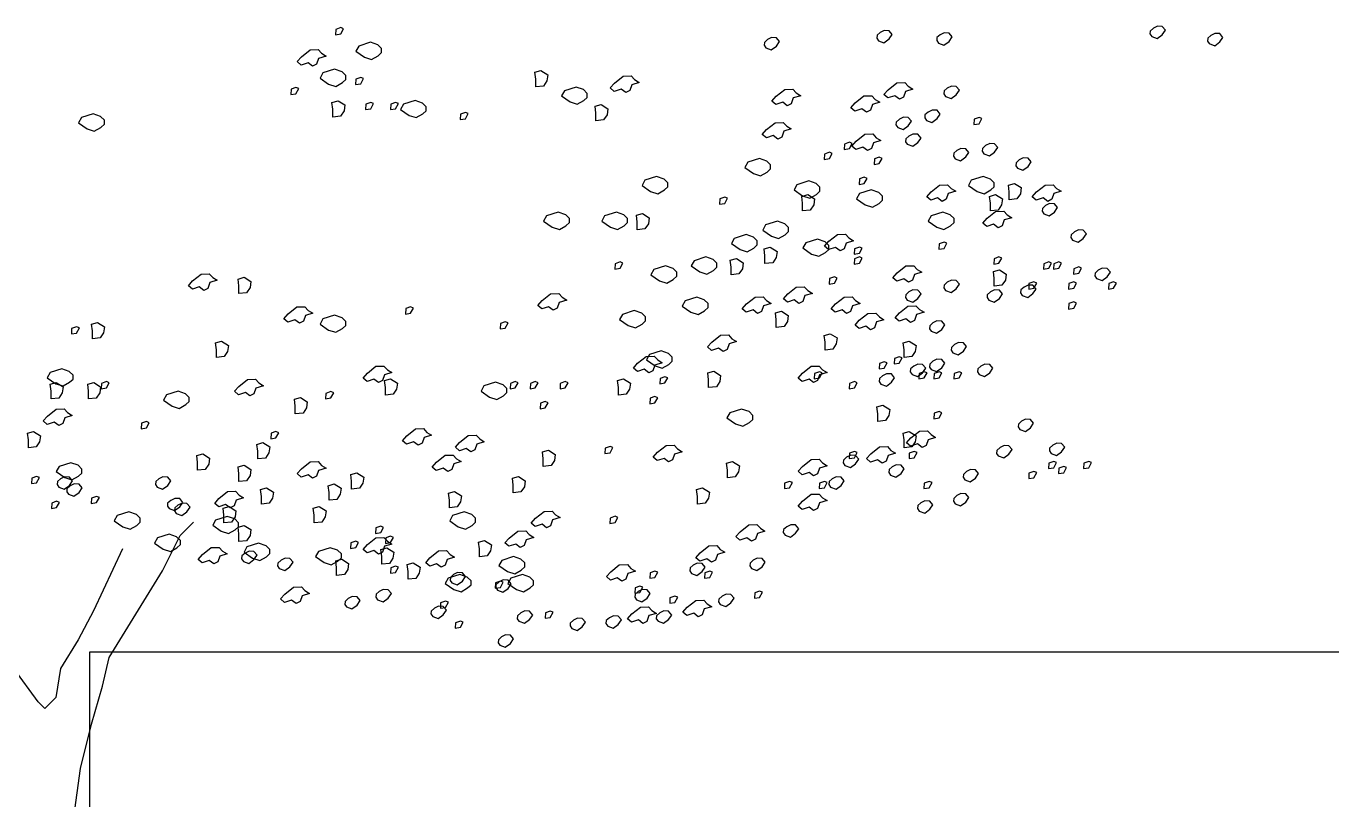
# Model space of a CAD drawing. Header units: millimetres. Extents: x 462666 to 1244237, y 2328025 to 3795663.
# Drawn here: x 1096595 to 1099183, y 2760095 to 2761628 of the extents above; entities that cross this region are included whole.
import ezdxf

# ---------------------------------------------------------------- set-up
doc = ezdxf.new("R2010")
doc.units = ezdxf.units.MM
doc.layers.add('arbre', color=250, linetype='Continuous')
doc.layers.add('MUR-POH', color=64, linetype='Continuous')

# ---------------------------------------------------------------- blocks, each defined once
blk = doc.blocks.new('arbre3')
at = {"layer": 'arbre', "color": 252}
for points in [[(258.9464, 25.5001), (258.9856, 25.5066), (259.0073, 25.5457), (258.9856, 25.5544), (258.9486, 25.5413)], [(265.1351, 25.4873), (265.1764, 25.4721), (265.2156, 25.5004), (265.2395, 25.5351), (265.2156, 25.5634), (265.1786, 25.5655), (265.1482, 25.5503), (265.1243, 25.5286), (265.1221, 25.5069)], [(262.209, 25.4007), (262.2503, 25.3854), (262.2894, 25.4137), (262.3133, 25.4485), (262.2894, 25.4767), (262.2524, 25.4789), (262.222, 25.4637), (262.1981, 25.4419), (262.1959, 25.4202)], [(263.0632, 25.4552), (263.1045, 25.44), (263.1436, 25.4682), (263.1675, 25.503), (263.1436, 25.5312), (263.1067, 25.5334), (263.0762, 25.5182), (263.0523, 25.4964), (263.0502, 25.4747)], [(263.5176, 25.437), (263.5589, 25.4218), (263.598, 25.45), (263.6219, 25.4848), (263.598, 25.513), (263.561, 25.5152), (263.5306, 25.5), (263.5067, 25.4783), (263.5045, 25.4565)], [(265.5713, 25.4328), (265.6126, 25.4176), (265.6518, 25.4458), (265.6757, 25.4806), (265.6518, 25.5089), (265.6148, 25.511), (265.5844, 25.4958), (265.5605, 25.4741), (265.5583, 25.4524)], [(258.6869, 25.3339), (258.7521, 25.386), (258.813, 25.3882), (258.839, 25.36), (258.8738, 25.3382), (258.8173, 25.3209), (258.8021, 25.2774), (258.7717, 25.2622), (258.7369, 25.2883), (258.6847, 25.2709), (258.6543, 25.297)], [(259.1646, 25.33), (259.219, 25.3126), (259.269, 25.3409), (259.2951, 25.3648), (259.2951, 25.3952), (259.2668, 25.4235), (259.2103, 25.443), (259.1212, 25.4148), (259.0994, 25.3757)], [(258.8933, 25.1266), (258.9477, 25.1093), (258.9977, 25.1375), (259.0238, 25.1614), (259.0238, 25.1918), (258.9955, 25.2201), (258.939, 25.2396), (258.8499, 25.2114), (258.8281, 25.1723)], [(259.0977, 25.1221), (259.1368, 25.1286), (259.1585, 25.1677), (259.1368, 25.1764), (259.0998, 25.1634)], [(260.4642, 25.1048), (260.4642, 25.1634), (260.4577, 25.2155), (260.5033, 25.2286), (260.5554, 25.196), (260.5489, 25.1504), (260.5229, 25.1113)], [(261.0617, 25.134), (261.1269, 25.1861), (261.1878, 25.1883), (261.2139, 25.1601), (261.2486, 25.1383), (261.1921, 25.121), (261.1769, 25.0775), (261.1465, 25.0623), (261.1117, 25.0884), (261.0595, 25.071), (261.0291, 25.0971)], [(258.6061, 25.0465), (258.6453, 25.053), (258.667, 25.0921), (258.6453, 25.1008), (258.6083, 25.0878)], [(260.7246, 24.991), (260.7789, 24.9737), (260.8289, 25.0019), (260.855, 25.0258), (260.855, 25.0562), (260.8267, 25.0845), (260.7702, 25.104), (260.6811, 25.0758), (260.6594, 25.0367)], [(262.2866, 25.034), (262.3518, 25.0862), (262.4127, 25.0884), (262.4388, 25.0601), (262.4735, 25.0384), (262.417, 25.021), (262.4018, 24.9776), (262.3714, 24.9624), (262.3366, 24.9884), (262.2844, 24.971), (262.254, 24.9971)], [(263.1366, 25.084), (263.2018, 25.1362), (263.2626, 25.1383), (263.2887, 25.1101), (263.3235, 25.0884), (263.267, 25.071), (263.2518, 25.0275), (263.2213, 25.0123), (263.1865, 25.0384), (263.1344, 25.021), (263.104, 25.0471)], [(263.5721, 25.0331), (263.6134, 25.0179), (263.6525, 25.0462), (263.6764, 25.0809), (263.6525, 25.1092), (263.6156, 25.1113), (263.5851, 25.0961), (263.5612, 25.0744), (263.5591, 25.0527)], [(258.9254, 24.8769), (258.9254, 24.9355), (258.9188, 24.9876), (258.9645, 25.0007), (259.0166, 24.9681), (259.0101, 24.9225), (258.984, 24.8834)], [(259.1733, 24.9331), (259.2124, 24.9396), (259.2342, 24.9787), (259.2124, 24.9874), (259.1755, 24.9744)], [(259.3623, 24.9331), (259.4015, 24.9396), (259.4232, 24.9787), (259.4015, 24.9874), (259.3645, 24.9744)], [(259.5038, 24.8894), (259.5581, 24.872), (259.6081, 24.9002), (259.6342, 24.9241), (259.6342, 24.9545), (259.6059, 24.9828), (259.5494, 25.0023), (259.4603, 24.9741), (259.4386, 24.935)], [(260.9202, 24.8484), (260.9202, 24.907), (260.9136, 24.9592), (260.9593, 24.9722), (261.0114, 24.9396), (261.0049, 24.894), (260.9788, 24.8549)], [(262.8866, 24.9841), (262.9518, 25.0362), (263.0126, 25.0384), (263.0387, 25.0101), (263.0735, 24.9884), (263.017, 24.971), (263.0018, 24.9276), (262.9713, 24.9124), (262.9366, 24.9384), (262.8844, 24.9211), (262.854, 24.9471)], [(257.0621, 24.7877), (257.1164, 24.7703), (257.1664, 24.7985), (257.1925, 24.8224), (257.1925, 24.8528), (257.1643, 24.8811), (257.1078, 24.9006), (257.0186, 24.8724), (256.9969, 24.8333)], [(259.8917, 24.8575), (259.9308, 24.864), (259.9526, 24.9032), (259.9308, 24.9118), (259.8939, 24.8988)], [(263.2086, 24.7969), (263.2499, 24.7817), (263.289, 24.81), (263.3129, 24.8447), (263.289, 24.873), (263.2521, 24.8752), (263.2216, 24.86), (263.1977, 24.8382), (263.1956, 24.8165)], [(263.4267, 24.8515), (263.468, 24.8362), (263.5071, 24.8645), (263.531, 24.8993), (263.5071, 24.9275), (263.4702, 24.9297), (263.4397, 24.9145), (263.4158, 24.8927), (263.4137, 24.871)], [(263.7862, 24.8197), (263.8254, 24.8263), (263.8471, 24.8654), (263.8254, 24.8741), (263.7884, 24.861)], [(262.2148, 24.7816), (262.28, 24.8338), (262.3409, 24.8359), (262.367, 24.8077), (262.4018, 24.786), (262.3452, 24.7686), (262.33, 24.7251), (262.2996, 24.7099), (262.2648, 24.736), (262.2127, 24.7186), (262.1822, 24.7447)], [(262.8031, 24.6308), (262.8423, 24.6373), (262.864, 24.6764), (262.8423, 24.6851), (262.8053, 24.672)], [(262.8939, 24.6938), (262.9591, 24.7459), (263.0199, 24.7481), (263.046, 24.7199), (263.0808, 24.6981), (263.0243, 24.6807), (263.0091, 24.6373), (262.9786, 24.6221), (262.9439, 24.6482), (262.8917, 24.6308), (262.8613, 24.6569)], [(263.2813, 24.6698), (263.3226, 24.6546), (263.3617, 24.6828), (263.3856, 24.7176), (263.3617, 24.7458), (263.3248, 24.748), (263.2943, 24.7328), (263.2704, 24.7111), (263.2683, 24.6893)], [(263.8629, 24.5971), (263.9042, 24.5819), (263.9433, 24.6101), (263.9672, 24.6449), (263.9433, 24.6731), (263.9064, 24.6753), (263.8759, 24.6601), (263.852, 24.6384), (263.8499, 24.6167)], [(262.115, 24.4487), (262.1693, 24.4313), (262.2193, 24.4595), (262.2454, 24.4834), (262.2454, 24.5139), (262.2171, 24.5421), (262.1606, 24.5617), (262.0715, 24.5334), (262.0498, 24.4943)], [(262.6519, 24.5552), (262.691, 24.5617), (262.7128, 24.6008), (262.691, 24.6095), (262.6541, 24.5964)], [(263.03, 24.5174), (263.0691, 24.5239), (263.0909, 24.563), (263.0691, 24.5717), (263.0322, 24.5587)], [(263.6448, 24.5608), (263.6861, 24.5456), (263.7252, 24.5738), (263.7491, 24.6086), (263.7252, 24.6368), (263.6883, 24.639), (263.6578, 24.6238), (263.6339, 24.6021), (263.6318, 24.5803)], [(264.1173, 24.4881), (264.1586, 24.4729), (264.1978, 24.5011), (264.2217, 24.5359), (264.1978, 24.5641), (264.1608, 24.5663), (264.1304, 24.5511), (264.1065, 24.5294), (264.1043, 24.5077)], [(261.335, 24.3131), (261.3893, 24.2957), (261.4393, 24.324), (261.4654, 24.3479), (261.4654, 24.3783), (261.4372, 24.4065), (261.3807, 24.4261), (261.2915, 24.3978), (261.2698, 24.3587)], [(262.488, 24.2792), (262.5423, 24.2618), (262.5923, 24.2901), (262.6184, 24.314), (262.6184, 24.3444), (262.5902, 24.3726), (262.5337, 24.3922), (262.4445, 24.3639), (262.4228, 24.3248)], [(262.9166, 24.3662), (262.9557, 24.3727), (262.9774, 24.4118), (262.9557, 24.4205), (262.9188, 24.4075)], [(263.4615, 24.3094), (263.5267, 24.3615), (263.5876, 24.3637), (263.6137, 24.3355), (263.6485, 24.3137), (263.5919, 24.2964), (263.5767, 24.2529), (263.5463, 24.2377), (263.5115, 24.2638), (263.4594, 24.2464), (263.4289, 24.2725)], [(263.8106, 24.3131), (263.8649, 24.2957), (263.9149, 24.324), (263.941, 24.3479), (263.941, 24.3783), (263.9127, 24.4065), (263.8562, 24.4261), (263.7671, 24.3978), (263.7454, 24.3587)], [(264.0548, 24.2502), (264.0548, 24.3089), (264.0483, 24.361), (264.0939, 24.374), (264.1461, 24.3414), (264.1395, 24.2958), (264.1135, 24.2567)], [(264.2615, 24.3094), (264.3267, 24.3615), (264.3875, 24.3637), (264.4136, 24.3355), (264.4484, 24.3137), (264.3919, 24.2964), (264.3767, 24.2529), (264.3462, 24.2377), (264.3115, 24.2638), (264.2593, 24.2464), (264.2289, 24.2725)], [(261.8579, 24.215), (261.897, 24.2215), (261.9187, 24.2606), (261.897, 24.2693), (261.86, 24.2563)], [(262.4875, 24.1648), (262.4875, 24.2234), (262.481, 24.2755), (262.5266, 24.2885), (262.5787, 24.256), (262.5722, 24.2104), (262.5461, 24.1713)], [(262.9628, 24.2114), (263.0171, 24.194), (263.0671, 24.2223), (263.0932, 24.2462), (263.0932, 24.2766), (263.0649, 24.3048), (263.0084, 24.3244), (262.9193, 24.2961), (262.8976, 24.257)], [(263.9123, 24.1648), (263.9123, 24.2234), (263.9058, 24.2755), (263.9514, 24.2885), (264.0036, 24.256), (263.9971, 24.2104), (263.971, 24.1713)], [(263.8865, 24.1095), (263.9517, 24.1616), (264.0126, 24.1638), (264.0386, 24.1356), (264.0734, 24.1138), (264.0169, 24.0965), (264.0017, 24.053), (263.9713, 24.0378), (263.9365, 24.0639), (263.8843, 24.0465), (263.8539, 24.0726)], [(264.3173, 24.1429), (264.3586, 24.1277), (264.3977, 24.156), (264.4216, 24.1907), (264.3977, 24.219), (264.3607, 24.2211), (264.3303, 24.2059), (264.3064, 24.1842), (264.3042, 24.1625)], [(260.5889, 24.0419), (260.6433, 24.0245), (260.6933, 24.0528), (260.7194, 24.0767), (260.7194, 24.1071), (260.6911, 24.1353), (260.6346, 24.1549), (260.5455, 24.1266), (260.5237, 24.0875)], [(261.0298, 24.0419), (261.0841, 24.0245), (261.1341, 24.0528), (261.1602, 24.0767), (261.1602, 24.1071), (261.132, 24.1353), (261.0754, 24.1549), (260.9863, 24.1266), (260.9646, 24.0875)], [(261.2336, 24.0223), (261.2336, 24.081), (261.2271, 24.1331), (261.2727, 24.1461), (261.3249, 24.1135), (261.3183, 24.0679), (261.2923, 24.0289)], [(262.2506, 23.9741), (262.305, 23.9567), (262.355, 23.985), (262.381, 24.0089), (262.381, 24.0393), (262.3528, 24.0675), (262.2963, 24.0871), (262.2072, 24.0588), (262.1854, 24.0197)], [(263.5054, 24.0419), (263.5597, 24.0245), (263.6097, 24.0528), (263.6358, 24.0767), (263.6358, 24.1071), (263.6075, 24.1353), (263.551, 24.1549), (263.4619, 24.1266), (263.4402, 24.0875)], [(262.0132, 23.8724), (262.0676, 23.855), (262.1176, 23.8833), (262.1437, 23.9072), (262.1437, 23.9376), (262.1154, 23.9658), (262.0589, 23.9854), (261.9698, 23.9571), (261.948, 23.918)], [(262.6866, 23.9346), (262.7518, 23.9867), (262.8127, 23.9889), (262.8387, 23.9607), (262.8735, 23.9389), (262.817, 23.9215), (262.8018, 23.8781), (262.7714, 23.8629), (262.7366, 23.889), (262.6844, 23.8716), (262.654, 23.8976)], [(264.5354, 23.9431), (264.5767, 23.9279), (264.6158, 23.9561), (264.6397, 23.9909), (264.6158, 24.0191), (264.5788, 24.0213), (264.5484, 24.0061), (264.5245, 23.9844), (264.5223, 23.9626)], [(262.2025, 23.766), (262.2025, 23.8246), (262.196, 23.8767), (262.2416, 23.8897), (262.2938, 23.8572), (262.2872, 23.8116), (262.2612, 23.7725)], [(262.5558, 23.8385), (262.6102, 23.8211), (262.6602, 23.8494), (262.6862, 23.8733), (262.6862, 23.9037), (262.658, 23.9319), (262.6015, 23.9515), (262.5124, 23.9233), (262.4906, 23.8841)], [(262.8788, 23.8371), (262.9179, 23.8436), (262.9396, 23.8827), (262.9179, 23.8914), (262.8809, 23.8783)], [(263.5216, 23.8748), (263.5607, 23.8814), (263.5824, 23.9205), (263.5607, 23.9292), (263.5237, 23.9161)], [(261.0638, 23.7237), (261.103, 23.7302), (261.1247, 23.7693), (261.103, 23.778), (261.066, 23.7649)], [(261.708, 23.7029), (261.7624, 23.6855), (261.8124, 23.7138), (261.8384, 23.7377), (261.8384, 23.7681), (261.8102, 23.7963), (261.7537, 23.8159), (261.6646, 23.7877), (261.6428, 23.7486)], [(261.946, 23.6805), (261.946, 23.7392), (261.9395, 23.7913), (261.9852, 23.8043), (262.0373, 23.7717), (262.0308, 23.7261), (262.0047, 23.687)], [(262.8788, 23.7615), (262.9179, 23.768), (262.9396, 23.8071), (262.9179, 23.8158), (262.8809, 23.8027)], [(263.9375, 23.7615), (263.9766, 23.768), (263.9983, 23.8071), (263.9766, 23.8158), (263.9396, 23.8027)], [(264.3156, 23.7237), (264.3547, 23.7302), (264.3764, 23.7693), (264.3547, 23.778), (264.3178, 23.7649)], [(264.3912, 23.7237), (264.4303, 23.7302), (264.4521, 23.7693), (264.4303, 23.778), (264.3934, 23.7649)], [(257.862, 23.6347), (257.9272, 23.6869), (257.988, 23.689), (258.0141, 23.6608), (258.0489, 23.6391), (257.9924, 23.6217), (257.9772, 23.5782), (257.9467, 23.563), (257.912, 23.5891), (257.8598, 23.5717), (257.8294, 23.5978)], [(261.4028, 23.6351), (261.4572, 23.6177), (261.5072, 23.646), (261.5332, 23.6699), (261.5332, 23.7003), (261.505, 23.7286), (261.4485, 23.7481), (261.3594, 23.7199), (261.3376, 23.6808)], [(263.2054, 23.6956), (263.2706, 23.7478), (263.3315, 23.7499), (263.3576, 23.7217), (263.3923, 23.7), (263.3358, 23.6826), (263.3206, 23.6391), (263.2902, 23.6239), (263.2554, 23.65), (263.2032, 23.6326), (263.1728, 23.6587)], [(263.9408, 23.5951), (263.9408, 23.6537), (263.9343, 23.7058), (263.9799, 23.7188), (264.0321, 23.6863), (264.0256, 23.6407), (263.9995, 23.6016)], [(264.5424, 23.6859), (264.5816, 23.6924), (264.6033, 23.7315), (264.5816, 23.7402), (264.5446, 23.7272)], [(264.7171, 23.6524), (264.7584, 23.6372), (264.7975, 23.6654), (264.8215, 23.7002), (264.7975, 23.7284), (264.7606, 23.7306), (264.7302, 23.7154), (264.7063, 23.6937), (264.7041, 23.6719)], [(258.2129, 23.5381), (258.2129, 23.5967), (258.2064, 23.6488), (258.252, 23.6619), (258.3042, 23.6293), (258.2977, 23.5837), (258.2716, 23.5446)], [(262.3746, 23.5359), (262.4398, 23.588), (262.5007, 23.5902), (262.5267, 23.562), (262.5615, 23.5403), (262.505, 23.5229), (262.4898, 23.4794), (262.4594, 23.4642), (262.4246, 23.4903), (262.3724, 23.4729), (262.342, 23.499)], [(262.6897, 23.6103), (262.7288, 23.6168), (262.7506, 23.6559), (262.7288, 23.6646), (262.6919, 23.6516)], [(263.5721, 23.5616), (263.6134, 23.5463), (263.6525, 23.5746), (263.6764, 23.6094), (263.6525, 23.6376), (263.6156, 23.6398), (263.5851, 23.6246), (263.5612, 23.6028), (263.5591, 23.5811)], [(264.1537, 23.5252), (264.195, 23.51), (264.2341, 23.5383), (264.258, 23.573), (264.2341, 23.6013), (264.1972, 23.6034), (264.1667, 23.5882), (264.1428, 23.5665), (264.1407, 23.5448)], [(264.2022, 23.5725), (264.2413, 23.579), (264.263, 23.6181), (264.2413, 23.6268), (264.2043, 23.6138)], [(264.5046, 23.5725), (264.5438, 23.579), (264.5655, 23.6181), (264.5438, 23.6268), (264.5068, 23.6138)], [(264.8071, 23.5725), (264.8463, 23.579), (264.868, 23.6181), (264.8463, 23.6268), (264.8093, 23.6138)], [(260.5118, 23.4848), (260.577, 23.5369), (260.6378, 23.5391), (260.6639, 23.5109), (260.6987, 23.4891), (260.6422, 23.4718), (260.627, 23.4283), (260.5965, 23.4131), (260.5618, 23.4392), (260.5096, 23.4218), (260.4792, 23.4479)], [(261.6402, 23.3978), (261.6946, 23.3805), (261.7445, 23.4087), (261.7706, 23.4326), (261.7706, 23.463), (261.7424, 23.4913), (261.6859, 23.5108), (261.5967, 23.4826), (261.575, 23.4435)], [(262.0616, 23.4598), (262.1268, 23.512), (262.1877, 23.5141), (262.2138, 23.4859), (262.2486, 23.4642), (262.1921, 23.4468), (262.1768, 23.4033), (262.1464, 23.3881), (262.1116, 23.4142), (262.0595, 23.3968), (262.029, 23.4229)], [(262.7366, 23.4598), (262.8018, 23.512), (262.8627, 23.5141), (262.8887, 23.4859), (262.9235, 23.4642), (262.867, 23.4468), (262.8518, 23.4033), (262.8214, 23.3881), (262.7866, 23.4142), (262.7344, 23.3968), (262.704, 23.4229)], [(263.2813, 23.4889), (263.3226, 23.4737), (263.3617, 23.5019), (263.3856, 23.5367), (263.3617, 23.5649), (263.3248, 23.5671), (263.2943, 23.5519), (263.2704, 23.5302), (263.2683, 23.5084)], [(263.8992, 23.4889), (263.9405, 23.4737), (263.9797, 23.5019), (264.0036, 23.5367), (263.9797, 23.5649), (263.9427, 23.5671), (263.9123, 23.5519), (263.8884, 23.5302), (263.8862, 23.5084)], [(264.5046, 23.4213), (264.5438, 23.4278), (264.5655, 23.4669), (264.5438, 23.4756), (264.5068, 23.4626)], [(258.5869, 23.3849), (258.6521, 23.437), (258.713, 23.4392), (258.7391, 23.4109), (258.7738, 23.3892), (258.7173, 23.3718), (258.7021, 23.3284), (258.6717, 23.3132), (258.6369, 23.3392), (258.5847, 23.3218), (258.5543, 23.3479)], [(258.8933, 23.2623), (258.9477, 23.2449), (258.9977, 23.2731), (259.0238, 23.297), (259.0238, 23.3274), (258.9955, 23.3557), (258.939, 23.3752), (258.8499, 23.347), (258.8281, 23.3079)], [(259.4758, 23.3835), (259.5149, 23.39), (259.5366, 23.4291), (259.5149, 23.4378), (259.478, 23.4248)], [(261.1654, 23.2962), (261.2198, 23.2788), (261.2698, 23.307), (261.2959, 23.3309), (261.2959, 23.3613), (261.2676, 23.3896), (261.2111, 23.4091), (261.122, 23.3809), (261.1002, 23.3418)], [(262.288, 23.2817), (262.288, 23.3404), (262.2815, 23.3925), (262.3271, 23.4055), (262.3792, 23.3729), (262.3727, 23.3273), (262.3467, 23.2882)], [(262.9178, 23.3363), (262.983, 23.3884), (263.0439, 23.3906), (263.07, 23.3623), (263.1048, 23.3406), (263.0482, 23.3232), (263.033, 23.2798), (263.0026, 23.2646), (262.9678, 23.2906), (262.9157, 23.2733), (262.8852, 23.2993)], [(263.2214, 23.3922), (263.2866, 23.4443), (263.3475, 23.4465), (263.3735, 23.4182), (263.4083, 23.3965), (263.3518, 23.3791), (263.3366, 23.3357), (263.3062, 23.3205), (263.2714, 23.3465), (263.2192, 23.3292), (263.1888, 23.3552)], [(256.9424, 23.2323), (256.9816, 23.2388), (257.0033, 23.278), (256.9816, 23.2866), (256.9446, 23.2736)], [(257.1016, 23.1963), (257.1016, 23.2549), (257.095, 23.307), (257.1407, 23.32), (257.1928, 23.2875), (257.1863, 23.2419), (257.1602, 23.2028)], [(260.1942, 23.2701), (260.2333, 23.2766), (260.255, 23.3157), (260.2333, 23.3244), (260.1964, 23.3114)], [(263.463, 23.2527), (263.5043, 23.2375), (263.5435, 23.2657), (263.5674, 23.3005), (263.5435, 23.3288), (263.5065, 23.3309), (263.4761, 23.3157), (263.4522, 23.294), (263.45, 23.2723)], [(258.042, 23.0538), (258.042, 23.1125), (258.0354, 23.1646), (258.0811, 23.1776), (258.1332, 23.145), (258.1267, 23.0994), (258.1006, 23.0604)], [(261.7994, 23.1707), (261.8646, 23.2228), (261.9255, 23.225), (261.9516, 23.1967), (261.9863, 23.175), (261.9298, 23.1576), (261.9146, 23.1142), (261.8842, 23.099), (261.8494, 23.125), (261.7972, 23.1077), (261.7668, 23.1337)], [(262.6585, 23.1108), (262.6585, 23.1694), (262.652, 23.2216), (262.6976, 23.2346), (262.7497, 23.202), (262.7432, 23.1564), (262.7171, 23.1173)], [(263.2569, 23.0538), (263.2569, 23.1125), (263.2504, 23.1646), (263.296, 23.1776), (263.3481, 23.145), (263.3416, 23.0994), (263.3156, 23.0604)], [(261.3689, 22.9911), (261.4233, 22.9737), (261.4732, 23.0019), (261.4993, 23.0258), (261.4993, 23.0562), (261.4711, 23.0845), (261.4146, 23.104), (261.3254, 23.0758), (261.3037, 23.0367)], [(263.6266, 23.0892), (263.6679, 23.074), (263.707, 23.1022), (263.731, 23.137), (263.707, 23.1652), (263.6701, 23.1674), (263.6397, 23.1522), (263.6158, 23.1305), (263.6136, 23.1088)], [(259.1869, 22.9351), (259.2521, 22.9872), (259.3129, 22.9894), (259.339, 22.9611), (259.3738, 22.9394), (259.3173, 22.922), (259.3021, 22.8786), (259.2716, 22.8634), (259.2369, 22.8894), (259.1847, 22.8721), (259.1543, 22.8981)], [(261.2367, 23.01), (261.3019, 23.0622), (261.3628, 23.0644), (261.3889, 23.0361), (261.4236, 23.0144), (261.3671, 22.997), (261.3519, 22.9535), (261.3215, 22.9383), (261.2867, 22.9644), (261.2345, 22.947), (261.2041, 22.9731)], [(262.4866, 22.9351), (262.5518, 22.9872), (262.6127, 22.9894), (262.6388, 22.9611), (262.6735, 22.9394), (262.617, 22.922), (262.6018, 22.8786), (262.5714, 22.8634), (262.5366, 22.8894), (262.4844, 22.8721), (262.454, 22.8981)], [(263.0678, 22.9678), (263.1069, 22.9743), (263.1287, 23.0134), (263.1069, 23.0221), (263.07, 23.009)], [(263.1813, 23.0056), (263.2204, 23.0121), (263.2421, 23.0512), (263.2204, 23.0599), (263.1834, 23.0468)], [(263.3176, 22.9257), (263.3589, 22.9105), (263.3981, 22.9387), (263.422, 22.9735), (263.3981, 23.0017), (263.3611, 23.0039), (263.3307, 22.9887), (263.3068, 22.967), (263.3046, 22.9452)], [(263.463, 22.962), (263.5043, 22.9468), (263.5435, 22.9751), (263.5674, 23.0098), (263.5435, 23.0381), (263.5065, 23.0402), (263.4761, 23.025), (263.4522, 23.0033), (263.45, 22.9816)], [(263.8265, 22.9257), (263.8678, 22.9105), (263.907, 22.9387), (263.9309, 22.9735), (263.907, 23.0017), (263.87, 23.0039), (263.8396, 22.9887), (263.8157, 22.967), (263.8135, 22.9452)], [(256.8247, 22.8555), (256.8791, 22.8381), (256.9291, 22.8663), (256.9551, 22.8902), (256.9551, 22.9207), (256.9269, 22.9489), (256.8704, 22.9685), (256.7813, 22.9402), (256.7595, 22.9011)], [(258.2119, 22.8351), (258.2771, 22.8873), (258.338, 22.8894), (258.3641, 22.8612), (258.3989, 22.8395), (258.3423, 22.8221), (258.3271, 22.7786), (258.2967, 22.7634), (258.2619, 22.7895), (258.2098, 22.7721), (258.1793, 22.7982)], [(259.3243, 22.769), (259.3243, 22.8276), (259.3178, 22.8797), (259.3634, 22.8928), (259.4156, 22.8602), (259.409, 22.8146), (259.383, 22.7755)], [(261.0911, 22.769), (261.0911, 22.8276), (261.0846, 22.8797), (261.1302, 22.8928), (261.1824, 22.8602), (261.1759, 22.8146), (261.1498, 22.7755)], [(261.4041, 22.8544), (261.4433, 22.8609), (261.465, 22.9), (261.4433, 22.9087), (261.4063, 22.8957)], [(261.7751, 22.826), (261.7751, 22.8846), (261.7686, 22.9367), (261.8142, 22.9497), (261.8663, 22.9172), (261.8598, 22.8716), (261.8337, 22.8325)], [(262.5763, 22.8922), (262.6154, 22.8987), (262.6371, 22.9378), (262.6154, 22.9465), (262.5785, 22.9334)], [(263.0814, 22.853), (263.1227, 22.8378), (263.1618, 22.8661), (263.1857, 22.9008), (263.1618, 22.9291), (263.1248, 22.9312), (263.0944, 22.916), (263.0705, 22.8943), (263.0683, 22.8726)], [(263.3703, 22.8922), (263.4094, 22.8987), (263.4312, 22.9378), (263.4094, 22.9465), (263.3725, 22.9334)], [(263.4837, 22.8922), (263.5229, 22.8987), (263.5446, 22.9378), (263.5229, 22.9465), (263.4859, 22.9334)], [(263.635, 22.8922), (263.6741, 22.8987), (263.6958, 22.9378), (263.6741, 22.9465), (263.6372, 22.9334)], [(256.7881, 22.7405), (256.7881, 22.7991), (256.7816, 22.8512), (256.8272, 22.8643), (256.8793, 22.8317), (256.8728, 22.7861), (256.8467, 22.747)], [(257.0731, 22.7405), (257.0731, 22.7991), (257.0665, 22.8512), (257.1122, 22.8643), (257.1643, 22.8317), (257.1578, 22.7861), (257.1317, 22.747)], [(257.1693, 22.8166), (257.2084, 22.8231), (257.2302, 22.8622), (257.2084, 22.8709), (257.1715, 22.8579)], [(257.7064, 22.686), (257.7608, 22.6686), (257.8108, 22.6969), (257.8368, 22.7207), (257.8368, 22.7512), (257.8086, 22.7794), (257.7521, 22.799), (257.663, 22.7707), (257.6412, 22.7316)], [(258.8708, 22.741), (258.9099, 22.7475), (258.9317, 22.7866), (258.9099, 22.7953), (258.873, 22.7823)], [(260.1142, 22.7538), (260.1685, 22.7364), (260.2185, 22.7646), (260.2446, 22.7885), (260.2446, 22.819), (260.2163, 22.8472), (260.1598, 22.8668), (260.0707, 22.8385), (260.049, 22.7994)], [(260.2698, 22.8166), (260.3089, 22.8231), (260.3307, 22.8622), (260.3089, 22.8709), (260.272, 22.8579)], [(260.4211, 22.8166), (260.4602, 22.8231), (260.4819, 22.8622), (260.4602, 22.8709), (260.4232, 22.8579)], [(260.6479, 22.8166), (260.687, 22.8231), (260.7088, 22.8622), (260.687, 22.8709), (260.6501, 22.8579)], [(262.841, 22.8166), (262.8801, 22.8231), (262.9018, 22.8622), (262.8801, 22.8709), (262.8431, 22.8579)], [(258.6404, 22.6266), (258.6404, 22.6852), (258.6339, 22.7373), (258.6795, 22.7503), (258.7316, 22.7178), (258.7251, 22.6722), (258.699, 22.6331)], [(260.4967, 22.6654), (260.5358, 22.6719), (260.5575, 22.711), (260.5358, 22.7197), (260.4989, 22.7067)], [(261.3285, 22.7032), (261.3676, 22.7097), (261.3894, 22.7488), (261.3676, 22.7575), (261.3307, 22.7445)], [(263.0574, 22.5696), (263.0574, 22.6282), (263.0509, 22.6803), (263.0965, 22.6934), (263.1487, 22.6608), (263.1422, 22.6152), (263.1161, 22.5761)], [(256.762, 22.6102), (256.8273, 22.6624), (256.8881, 22.6645), (256.9142, 22.6363), (256.949, 22.6146), (256.8925, 22.5972), (256.8772, 22.5537), (256.8468, 22.5385), (256.812, 22.5646), (256.7599, 22.5472), (256.7294, 22.5733)], [(261.9793, 22.5504), (262.0337, 22.533), (262.0837, 22.5613), (262.1097, 22.5852), (262.1097, 22.6156), (262.0815, 22.6438), (262.025, 22.6634), (261.9359, 22.6351), (261.9141, 22.596)], [(263.4837, 22.5898), (263.5229, 22.5963), (263.5446, 22.6354), (263.5229, 22.6441), (263.4859, 22.6311)], [(264.1355, 22.5078), (264.1768, 22.4926), (264.2159, 22.5209), (264.2399, 22.5556), (264.2159, 22.5839), (264.179, 22.5861), (264.1486, 22.5708), (264.1247, 22.5491), (264.1225, 22.5274)], [(256.6171, 22.3702), (256.6171, 22.4288), (256.6106, 22.4809), (256.6562, 22.494), (256.7083, 22.4614), (256.7018, 22.4158), (256.6758, 22.3767)], [(257.4718, 22.5142), (257.5109, 22.5207), (257.5327, 22.5598), (257.5109, 22.5685), (257.474, 22.5555)], [(258.4549, 22.4386), (258.494, 22.4451), (258.5157, 22.4842), (258.494, 22.4929), (258.4571, 22.4799)], [(259.4868, 22.4603), (259.552, 22.5124), (259.6129, 22.5146), (259.639, 22.4864), (259.6738, 22.4646), (259.6172, 22.4473), (259.602, 22.4038), (259.5716, 22.3886), (259.5368, 22.4147), (259.4847, 22.3973), (259.4542, 22.4234)], [(263.2569, 22.3702), (263.2569, 22.4288), (263.2504, 22.4809), (263.296, 22.494), (263.3481, 22.4614), (263.3416, 22.4158), (263.3156, 22.3767)], [(263.3093, 22.444), (263.3745, 22.4961), (263.4353, 22.4983), (263.4614, 22.4701), (263.4962, 22.4483), (263.4397, 22.431), (263.4245, 22.3875), (263.394, 22.3723), (263.3593, 22.3984), (263.3071, 22.381), (263.2767, 22.4071)], [(258.3554, 22.2847), (258.3554, 22.3434), (258.3489, 22.3955), (258.3945, 22.4085), (258.4467, 22.3759), (258.4401, 22.3303), (258.4141, 22.2913)], [(259.8868, 22.4103), (259.952, 22.4625), (260.0129, 22.4646), (260.039, 22.4364), (260.0737, 22.4147), (260.0172, 22.3973), (260.002, 22.3538), (259.9716, 22.3386), (259.9368, 22.3647), (259.8846, 22.3473), (259.8542, 22.3734)], [(260.9882, 22.3252), (261.0273, 22.3318), (261.0491, 22.3709), (261.0273, 22.3796), (260.9904, 22.3665)], [(261.3867, 22.3354), (261.4519, 22.3875), (261.5128, 22.3897), (261.5388, 22.3614), (261.5736, 22.3397), (261.5171, 22.3223), (261.5019, 22.2789), (261.4715, 22.2637), (261.4367, 22.2897), (261.3845, 22.2724), (261.3541, 22.2984)], [(263.9719, 22.308), (264.0132, 22.2928), (264.0524, 22.321), (264.0763, 22.3558), (264.0524, 22.384), (264.0154, 22.3862), (263.985, 22.371), (263.9611, 22.3493), (263.9589, 22.3275)], [(264.3718, 22.3262), (264.4131, 22.311), (264.4522, 22.3392), (264.4761, 22.374), (264.4522, 22.4022), (264.4153, 22.4044), (264.3848, 22.3892), (264.3609, 22.3674), (264.3588, 22.3457)], [(257.8995, 22.1993), (257.8995, 22.2579), (257.893, 22.31), (257.9386, 22.3231), (257.9907, 22.2905), (257.9842, 22.2449), (257.9581, 22.2058)], [(259.7118, 22.2604), (259.777, 22.3125), (259.8379, 22.3147), (259.864, 22.2865), (259.8987, 22.2647), (259.8422, 22.2474), (259.827, 22.2039), (259.7966, 22.1887), (259.7618, 22.2148), (259.7096, 22.1974), (259.6792, 22.2235)], [(260.5212, 22.2278), (260.5212, 22.2864), (260.5147, 22.3385), (260.5603, 22.3515), (260.6124, 22.319), (260.6059, 22.2734), (260.5798, 22.2343)], [(262.4864, 22.2284), (262.5516, 22.2805), (262.6125, 22.2827), (262.6386, 22.2545), (262.6734, 22.2327), (262.6169, 22.2153), (262.6016, 22.1719), (262.5712, 22.1567), (262.5364, 22.1828), (262.4843, 22.1654), (262.4538, 22.1914)], [(262.8087, 22.2353), (262.85, 22.2201), (262.8892, 22.2484), (262.9131, 22.2831), (262.8892, 22.3114), (262.8522, 22.3135), (262.8218, 22.2983), (262.7979, 22.2766), (262.7957, 22.2549)], [(262.841, 22.2874), (262.8801, 22.294), (262.9018, 22.3331), (262.8801, 22.3418), (262.8431, 22.3287)], [(263.0057, 22.3242), (263.0709, 22.3763), (263.1318, 22.3785), (263.1579, 22.3503), (263.1926, 22.3286), (263.1361, 22.3112), (263.1209, 22.2677), (263.0905, 22.2525), (263.0557, 22.2786), (263.0035, 22.2612), (262.9731, 22.2873)], [(263.2947, 22.2874), (263.3338, 22.294), (263.3555, 22.3331), (263.3338, 22.3418), (263.2969, 22.3287)], [(256.8925, 22.1436), (256.9469, 22.1262), (256.9969, 22.1545), (257.023, 22.1784), (257.023, 22.2088), (256.9947, 22.237), (256.9382, 22.2566), (256.8491, 22.2284), (256.8273, 22.1892)], [(258.2129, 22.1138), (258.2129, 22.1725), (258.2064, 22.2246), (258.252, 22.2376), (258.3042, 22.205), (258.2977, 22.1594), (258.2716, 22.1203)], [(258.6869, 22.2104), (258.7521, 22.2626), (258.813, 22.2647), (258.839, 22.2365), (258.8738, 22.2148), (258.8173, 22.1974), (258.8021, 22.1539), (258.7717, 22.1387), (258.7369, 22.1648), (258.6847, 22.1474), (258.6543, 22.1735)], [(261.9176, 22.1423), (261.9176, 22.2009), (261.911, 22.2531), (261.9567, 22.2661), (262.0088, 22.2335), (262.0023, 22.1879), (261.9762, 22.1488)], [(263.1541, 22.1627), (263.1954, 22.1474), (263.2345, 22.1757), (263.2584, 22.2105), (263.2345, 22.2387), (263.1975, 22.2409), (263.1671, 22.2257), (263.1432, 22.2039), (263.141, 22.1822)], [(263.7175, 22.1263), (263.7588, 22.1111), (263.7979, 22.1394), (263.8218, 22.1741), (263.7979, 22.2024), (263.761, 22.2045), (263.7305, 22.1893), (263.7066, 22.1676), (263.7045, 22.1459)], [(264.2022, 22.1363), (264.2413, 22.1428), (264.263, 22.1819), (264.2413, 22.1906), (264.2043, 22.1775)], [(264.3534, 22.2118), (264.3925, 22.2184), (264.4143, 22.2575), (264.3925, 22.2662), (264.3556, 22.2531)], [(264.429, 22.1741), (264.4681, 22.1806), (264.4899, 22.2197), (264.4681, 22.2284), (264.4312, 22.2153)], [(264.6181, 22.2118), (264.6572, 22.2184), (264.6789, 22.2575), (264.6572, 22.2662), (264.6202, 22.2531)], [(256.64, 22.0985), (256.6791, 22.105), (256.7008, 22.1441), (256.6791, 22.1528), (256.6421, 22.1397)], [(256.8473, 22.0718), (256.8886, 22.0566), (256.9278, 22.0849), (256.9517, 22.1196), (256.9278, 22.1479), (256.8908, 22.15), (256.8604, 22.1348), (256.8365, 22.1131), (256.8343, 22.0914)], [(256.92, 22.0173), (256.9613, 22.0021), (257.0005, 22.0304), (257.0244, 22.0651), (257.0005, 22.0934), (256.9635, 22.0955), (256.9331, 22.0803), (256.9092, 22.0586), (256.907, 22.0369)], [(257.5925, 22.0718), (257.6338, 22.0566), (257.6729, 22.0849), (257.6968, 22.1196), (257.6729, 22.1479), (257.636, 22.15), (257.6056, 22.1348), (257.5817, 22.1131), (257.5795, 22.0914)], [(258.8969, 21.9714), (258.8969, 22.03), (258.8904, 22.0821), (258.936, 22.0952), (258.9881, 22.0626), (258.9816, 22.017), (258.9555, 21.9779)], [(259.0678, 22.0569), (259.0678, 22.1155), (259.0613, 22.1676), (259.107, 22.1806), (259.1591, 22.1481), (259.1526, 22.1025), (259.1265, 22.0634)], [(260.2932, 22.0284), (260.2932, 22.087), (260.2867, 22.1391), (260.3323, 22.1521), (260.3845, 22.1196), (260.3779, 22.074), (260.3519, 22.0349)], [(262.3494, 22.0607), (262.3885, 22.0672), (262.4103, 22.1063), (262.3885, 22.115), (262.3516, 22.1019)], [(262.6141, 22.0607), (262.6532, 22.0672), (262.6749, 22.1063), (262.6532, 22.115), (262.6163, 22.1019)], [(262.6997, 22.0718), (262.741, 22.0566), (262.7801, 22.0849), (262.804, 22.1196), (262.7801, 22.1479), (262.7432, 22.15), (262.7127, 22.1348), (262.6888, 22.1131), (262.6867, 22.0914)], [(263.4081, 22.0607), (263.4472, 22.0672), (263.469, 22.1063), (263.4472, 22.115), (263.4103, 22.1019)], [(257.0937, 21.9473), (257.1328, 21.9538), (257.1545, 21.9929), (257.1328, 22.0016), (257.0959, 21.9886)], [(257.6834, 21.9083), (257.7247, 21.8931), (257.7638, 21.9213), (257.7877, 21.9561), (257.7638, 21.9844), (257.7269, 21.9865), (257.6964, 21.9713), (257.6725, 21.9496), (257.6704, 21.9279)], [(258.0619, 21.9855), (258.1272, 22.0377), (258.188, 22.0399), (258.2141, 22.0116), (258.2489, 21.9899), (258.1924, 21.9725), (258.1771, 21.929), (258.1467, 21.9138), (258.1119, 21.9399), (258.0598, 21.9225), (258.0293, 21.9486)], [(258.3839, 21.9429), (258.3839, 22.0015), (258.3774, 22.0537), (258.423, 22.0667), (258.4752, 22.0341), (258.4686, 21.9885), (258.4426, 21.9494)], [(259.8088, 21.9144), (259.8088, 21.9731), (259.8023, 22.0252), (259.8479, 22.0382), (259.9, 22.0056), (259.8935, 21.96), (259.8674, 21.9209)], [(261.6896, 21.9429), (261.6896, 22.0015), (261.6831, 22.0537), (261.7287, 22.0667), (261.7808, 22.0341), (261.7743, 21.9885), (261.7482, 21.9494)], [(262.4864, 21.9649), (262.5516, 22.017), (262.6125, 22.0192), (262.6386, 21.9909), (262.6734, 21.9692), (262.6169, 21.9518), (262.6016, 21.9084), (262.5712, 21.8932), (262.5364, 21.9192), (262.4843, 21.9019), (262.4538, 21.9279)], [(263.6448, 21.9446), (263.6861, 21.9294), (263.7252, 21.9577), (263.7491, 21.9924), (263.7252, 22.0207), (263.6883, 22.0229), (263.6578, 22.0077), (263.6339, 21.9859), (263.6318, 21.9642)], [(256.7912, 21.9095), (256.8303, 21.916), (256.8521, 21.9551), (256.8303, 21.9638), (256.7934, 21.9508)], [(257.7379, 21.872), (257.7792, 21.8568), (257.8183, 21.885), (257.8422, 21.9198), (257.8183, 21.948), (257.7814, 21.9502), (257.751, 21.935), (257.7271, 21.9133), (257.7249, 21.8915)], [(258.0989, 21.8005), (258.0989, 21.8591), (258.0924, 21.9112), (258.1381, 21.9243), (258.1902, 21.8917), (258.1837, 21.8461), (258.1576, 21.807)], [(258.7829, 21.8005), (258.7829, 21.8591), (258.7764, 21.9112), (258.822, 21.9243), (258.8741, 21.8917), (258.8676, 21.8461), (258.8415, 21.807)], [(260.4618, 21.8356), (260.527, 21.8878), (260.5878, 21.8899), (260.6139, 21.8617), (260.6487, 21.84), (260.5922, 21.8226), (260.577, 21.7791), (260.5465, 21.7639), (260.5118, 21.79), (260.4596, 21.7726), (260.4292, 21.7987)], [(263.3722, 21.8901), (263.4135, 21.8749), (263.4526, 21.9032), (263.4765, 21.9379), (263.4526, 21.9662), (263.4156, 21.9684), (263.3852, 21.9531), (263.3613, 21.9314), (263.3591, 21.9097)], [(257.3334, 21.7707), (257.3877, 21.7534), (257.4377, 21.7816), (257.4638, 21.8055), (257.4638, 21.8359), (257.4356, 21.8642), (257.379, 21.8837), (257.2899, 21.8555), (257.2682, 21.8164)], [(258.0795, 21.7368), (258.1338, 21.7195), (258.1838, 21.7477), (258.2099, 21.7716), (258.2099, 21.802), (258.1816, 21.8303), (258.1251, 21.8498), (258.036, 21.8216), (258.0143, 21.7825)], [(259.8768, 21.7707), (259.9311, 21.7534), (259.9811, 21.7816), (260.0072, 21.8055), (260.0072, 21.8359), (259.979, 21.8642), (259.9224, 21.8837), (259.8333, 21.8555), (259.8116, 21.8164)], [(261.026, 21.7961), (261.0652, 21.8026), (261.0869, 21.8417), (261.0652, 21.8504), (261.0282, 21.8374)], [(262.0151, 21.7333), (262.0803, 21.7854), (262.1412, 21.7876), (262.1673, 21.7594), (262.202, 21.7376), (262.1455, 21.7203), (262.1303, 21.6768), (262.0999, 21.6616), (262.0651, 21.6877), (262.0129, 21.6703), (261.9825, 21.6964)], [(262.3544, 21.7085), (262.3957, 21.6933), (262.4348, 21.7215), (262.4587, 21.7563), (262.4348, 21.7845), (262.3978, 21.7867), (262.3674, 21.7715), (262.3435, 21.7497), (262.3413, 21.728)], [(257.6386, 21.6013), (257.6929, 21.5839), (257.7429, 21.6121), (257.769, 21.636), (257.769, 21.6664), (257.7408, 21.6947), (257.6843, 21.7142), (257.5951, 21.686), (257.5734, 21.6469)], [(258.2129, 21.6581), (258.2129, 21.7167), (258.2064, 21.7688), (258.252, 21.7818), (258.3042, 21.7493), (258.2977, 21.7037), (258.2716, 21.6646)], [(259.1869, 21.6357), (259.2521, 21.6878), (259.3129, 21.69), (259.339, 21.6618), (259.3738, 21.6401), (259.3173, 21.6227), (259.3021, 21.5792), (259.2716, 21.564), (259.2369, 21.5901), (259.1847, 21.5727), (259.1543, 21.5988)], [(259.2489, 21.7205), (259.288, 21.727), (259.3098, 21.7661), (259.288, 21.7748), (259.2511, 21.7618)], [(259.3245, 21.6449), (259.3637, 21.6514), (259.3854, 21.6905), (259.3637, 21.6992), (259.3267, 21.6862)], [(260.2618, 21.6857), (260.327, 21.7378), (260.3878, 21.74), (260.4139, 21.7118), (260.4487, 21.69), (260.3922, 21.6726), (260.377, 21.6292), (260.3465, 21.614), (260.3118, 21.6401), (260.2596, 21.6227), (260.2292, 21.6487)], [(257.937, 21.5607), (258.0022, 21.6129), (258.063, 21.6151), (258.0891, 21.5868), (258.1239, 21.5651), (258.0674, 21.5477), (258.0522, 21.5043), (258.0217, 21.489), (257.9869, 21.5151), (257.9348, 21.4977), (257.9044, 21.5238)], [(258.3168, 21.5335), (258.3712, 21.5161), (258.4212, 21.5443), (258.4473, 21.5682), (258.4473, 21.5986), (258.419, 21.6269), (258.3625, 21.6464), (258.2734, 21.6182), (258.2516, 21.5791)], [(258.8594, 21.4996), (258.9138, 21.4822), (258.9638, 21.5104), (258.9898, 21.5343), (258.9898, 21.5647), (258.9616, 21.593), (258.9051, 21.6125), (258.816, 21.5843), (258.7942, 21.5452)], [(259.0599, 21.6071), (259.099, 21.6136), (259.1207, 21.6527), (259.099, 21.6614), (259.062, 21.6484)], [(259.2958, 21.4872), (259.2958, 21.5458), (259.2893, 21.5979), (259.3349, 21.6109), (259.3871, 21.5784), (259.3805, 21.5328), (259.3545, 21.4937)], [(259.6618, 21.5358), (259.727, 21.5879), (259.7879, 21.5901), (259.814, 21.5618), (259.8487, 21.5401), (259.7922, 21.5227), (259.777, 21.4793), (259.7466, 21.4641), (259.7118, 21.4901), (259.6597, 21.4727), (259.6292, 21.4988)], [(260.0367, 21.5441), (260.0367, 21.6028), (260.0302, 21.6549), (260.0758, 21.6679), (260.128, 21.6353), (260.1215, 21.5897), (260.0954, 21.5506)], [(261.7115, 21.5736), (261.7767, 21.6257), (261.8376, 21.6279), (261.8637, 21.5997), (261.8985, 21.5779), (261.842, 21.5605), (261.8267, 21.5171), (261.7963, 21.5019), (261.7615, 21.528), (261.7094, 21.5106), (261.6789, 21.5366)], [(258.2468, 21.5086), (258.2881, 21.4934), (258.3272, 21.5217), (258.3511, 21.5564), (258.3272, 21.5847), (258.2903, 21.5868), (258.2599, 21.5716), (258.236, 21.5499), (258.2338, 21.5282)], [(258.5194, 21.4541), (258.5607, 21.4389), (258.5999, 21.4672), (258.6238, 21.5019), (258.5999, 21.5302), (258.5629, 21.5323), (258.5325, 21.5171), (258.5086, 21.4954), (258.5064, 21.4737)], [(258.9539, 21.4017), (258.9539, 21.4603), (258.9473, 21.5124), (258.993, 21.5255), (259.0451, 21.4929), (259.0386, 21.4473), (259.0125, 21.4082)], [(259.4953, 21.3732), (259.4953, 21.4318), (259.4888, 21.484), (259.5344, 21.497), (259.5865, 21.4644), (259.58, 21.4188), (259.554, 21.3797)], [(260.2498, 21.4318), (260.3042, 21.4144), (260.3542, 21.4426), (260.3802, 21.4665), (260.3802, 21.4969), (260.352, 21.5252), (260.2955, 21.5447), (260.2064, 21.5165), (260.1846, 21.4774)], [(261.6455, 21.4178), (261.6868, 21.4026), (261.726, 21.4308), (261.7499, 21.4656), (261.726, 21.4938), (261.689, 21.496), (261.6586, 21.4808), (261.6347, 21.4591), (261.6325, 21.4373)], [(262.0999, 21.4541), (262.1412, 21.4389), (262.1803, 21.4672), (262.2042, 21.5019), (262.1803, 21.5302), (262.1434, 21.5323), (262.113, 21.5171), (262.0891, 21.4954), (262.0869, 21.4737)], [(259.3623, 21.4181), (259.4015, 21.4247), (259.4232, 21.4638), (259.4015, 21.4725), (259.3645, 21.4594)], [(259.8429, 21.2962), (259.8972, 21.2788), (259.9472, 21.307), (259.9733, 21.3309), (259.9733, 21.3613), (259.945, 21.3896), (259.8885, 21.4091), (259.7994, 21.3809), (259.7777, 21.3418)], [(259.828, 21.3451), (259.8693, 21.3299), (259.9085, 21.3582), (259.9324, 21.3929), (259.9085, 21.4212), (259.8715, 21.4233), (259.8411, 21.4081), (259.8172, 21.3864), (259.815, 21.3647)], [(260.3176, 21.2962), (260.372, 21.2788), (260.422, 21.307), (260.4481, 21.3309), (260.4481, 21.3613), (260.4198, 21.3896), (260.3633, 21.4091), (260.2742, 21.3809), (260.2524, 21.3418)], [(261.0325, 21.4298), (261.0977, 21.482), (261.1586, 21.4842), (261.1847, 21.4559), (261.2194, 21.4342), (261.1629, 21.4168), (261.1477, 21.3734), (261.1173, 21.3581), (261.0825, 21.3842), (261.0303, 21.3668), (260.9999, 21.3929)], [(261.3285, 21.3803), (261.3676, 21.3869), (261.3894, 21.426), (261.3676, 21.4347), (261.3307, 21.4216)], [(261.7444, 21.3803), (261.7836, 21.3869), (261.8053, 21.426), (261.7836, 21.4347), (261.7466, 21.4216)], [(258.5619, 21.2609), (258.6271, 21.313), (258.688, 21.3152), (258.7141, 21.287), (258.7488, 21.2652), (258.6923, 21.2479), (258.6771, 21.2044), (258.6467, 21.1892), (258.6119, 21.2153), (258.5597, 21.1979), (258.5293, 21.224)], [(259.2646, 21.2179), (259.3059, 21.2027), (259.345, 21.231), (259.3689, 21.2657), (259.345, 21.294), (259.3081, 21.2962), (259.2777, 21.2809), (259.2538, 21.2592), (259.2516, 21.2375)], [(260.1564, 21.3048), (260.1955, 21.3113), (260.2172, 21.3504), (260.1955, 21.3591), (260.1586, 21.346)], [(260.1734, 21.2906), (260.2147, 21.2754), (260.2538, 21.3036), (260.2777, 21.3384), (260.2538, 21.3667), (260.2168, 21.3688), (260.1864, 21.3536), (260.1625, 21.3319), (260.1603, 21.3102)], [(261.2275, 21.2179), (261.2688, 21.2027), (261.3079, 21.231), (261.3318, 21.2657), (261.3079, 21.294), (261.271, 21.2962), (261.2406, 21.2809), (261.2167, 21.2592), (261.2145, 21.2375)], [(261.2151, 21.267), (261.2542, 21.2735), (261.2759, 21.3126), (261.2542, 21.3213), (261.2173, 21.3082)], [(259.0283, 21.1634), (259.0696, 21.1482), (259.1088, 21.1765), (259.1327, 21.2112), (259.1088, 21.2395), (259.0718, 21.2417), (259.0414, 21.2264), (259.0175, 21.2047), (259.0153, 21.183)], [(259.7405, 21.1536), (259.7796, 21.1601), (259.8013, 21.1992), (259.7796, 21.2079), (259.7426, 21.1949)], [(261.4798, 21.1914), (261.5189, 21.1979), (261.5406, 21.237), (261.5189, 21.2457), (261.4819, 21.2327)], [(261.6117, 21.1609), (261.6769, 21.2131), (261.7377, 21.2153), (261.7638, 21.187), (261.7986, 21.1653), (261.7421, 21.1479), (261.7269, 21.1044), (261.6964, 21.0892), (261.6617, 21.1153), (261.6095, 21.0979), (261.5791, 21.124)], [(261.8636, 21.1816), (261.9049, 21.1664), (261.9441, 21.1946), (261.968, 21.2294), (261.9441, 21.2577), (261.9071, 21.2598), (261.8767, 21.2446), (261.8528, 21.2229), (261.8506, 21.2012)], [(262.1225, 21.2292), (262.1617, 21.2357), (262.1834, 21.2748), (262.1617, 21.2835), (262.1247, 21.2704)], [(259.6826, 21.0908), (259.7239, 21.0756), (259.7631, 21.1038), (259.787, 21.1386), (259.7631, 21.1668), (259.7261, 21.169), (259.6957, 21.1538), (259.6718, 21.1321), (259.6696, 21.1103)], [(260.3369, 21.0544), (260.3782, 21.0392), (260.4174, 21.0675), (260.4413, 21.1022), (260.4174, 21.1305), (260.3804, 21.1327), (260.35, 21.1174), (260.3261, 21.0957), (260.3239, 21.074)], [(260.5345, 21.078), (260.5736, 21.0845), (260.5953, 21.1236), (260.5736, 21.1323), (260.5367, 21.1193)], [(261.0094, 21.0181), (261.0507, 21.0029), (261.0898, 21.0311), (261.1137, 21.0659), (261.0898, 21.0941), (261.0529, 21.0963), (261.0225, 21.0811), (260.9986, 21.0594), (260.9964, 21.0377)], [(261.1923, 21.1104), (261.2575, 21.1626), (261.3183, 21.1647), (261.3444, 21.1365), (261.3792, 21.1148), (261.3227, 21.0974), (261.3075, 21.0539), (261.277, 21.0387), (261.2423, 21.0648), (261.1901, 21.0474), (261.1597, 21.0735)], [(261.3911, 21.0544), (261.4324, 21.0392), (261.4715, 21.0675), (261.4954, 21.1022), (261.4715, 21.1305), (261.4346, 21.1327), (261.4041, 21.1174), (261.3802, 21.0957), (261.3781, 21.074)], [(259.8539, 21.0024), (259.893, 21.0089), (259.9147, 21.048), (259.893, 21.0567), (259.8561, 21.0437)], [(260.7368, 20.9999), (260.7781, 20.9847), (260.8172, 21.013), (260.8411, 21.0477), (260.8172, 21.076), (260.7803, 21.0781), (260.7498, 21.0629), (260.7259, 21.0412), (260.7238, 21.0195)], [(260.1915, 20.8728), (260.2328, 20.8576), (260.272, 20.8858), (260.2959, 20.9206), (260.272, 20.9488), (260.235, 20.951), (260.2046, 20.9358), (260.1807, 20.914), (260.1785, 20.8923)]]:
    blk.add_lwpolyline(points, close=True, dxfattribs=at)
for points in [[(257.3301, 21.6049), (257.1114, 21.1339), (256.9936, 20.9152), (256.8589, 20.6965), (256.8253, 20.4778), (256.7411, 20.3937), (256.6907, 20.4442), (256.5055, 20.6965), (256.3204, 21.2012), (256.3372, 21.3358), (256.3204, 21.4535), (256.3372, 21.7731), (256.4046, 22.0759), (256.4551, 22.2946)], [(256.9599, 19.5695), (257.0104, 19.9396), (257.0945, 20.276), (257.1787, 20.562), (257.2292, 20.7806), (257.6331, 21.4367), (257.7677, 21.7058), (257.8687, 21.8068)]]:
    blk.add_lwpolyline(points, dxfattribs=at)

msp = doc.modelspace()

# ---------------------------------------------------------------- linework, layer by layer
at = {"layer": 'MUR-POH', "color": 1}
msp.add_lwpolyline([(1101720.6, 2757837.8), (1101720.6, 2760387.8), (1096720.6, 2760387.8), (1096720.6, 2757837.8)], dxfattribs=at)

# ---------------------------------------------------------------- block references
at = {"layer": 'arbre', "xscale": 261.3775937935833, "yscale": 261.3775937935833, "zscale": 261.3775937935833}
msp.add_blockref('arbre3', (1029525.9, 2754946), dxfattribs=at)

doc.saveas('drawing.dxf')
